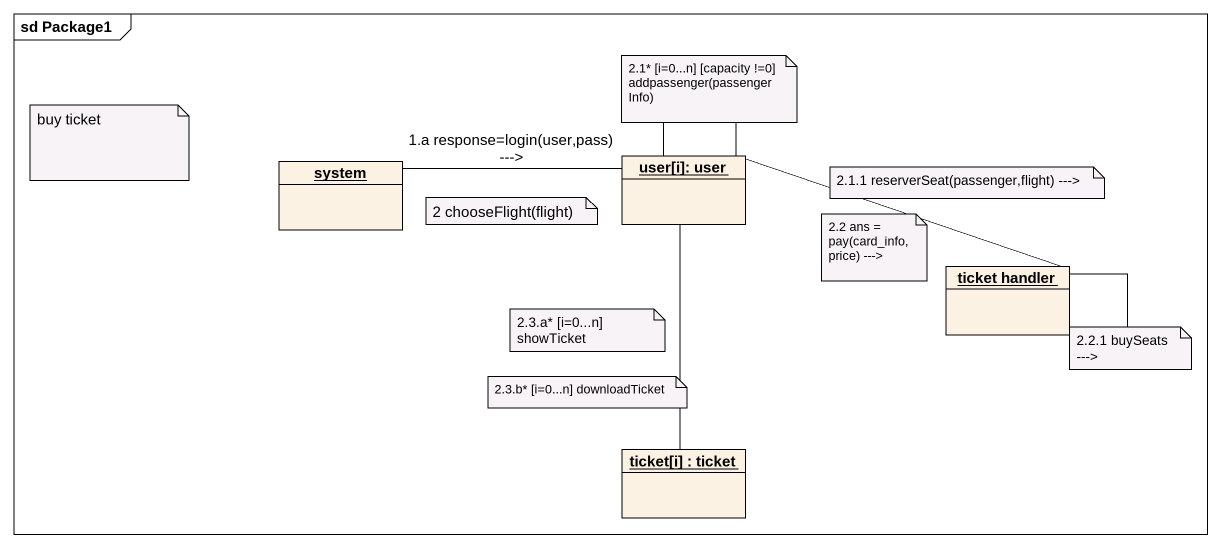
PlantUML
@startuml
mainframe sd Package1
hide circle
hide empty members
object system
object "user[i]: user" as user_i_user
object "ticket handler" as ticket_handler
object "ticket[i] : ticket" as ticket_i_ticket
system -right- user_i_user : 1.a response=login(user,pass) --->
user_i_user -- user_i_user
user_i_user -right- ticket_handler
user_i_user -- ticket_i_ticket
ticket_handler -- ticket_handler
note as N1
  2.1* [i=0...n] [capacity !=0] addpassenger(passengerInfo)
end note
note as N2
  buy ticket
end note
note as N3
  2.1.1 reserverSeat(passenger,flight) --->
end note
note as N4
  2 chooseFlight(flight)
end note
note as N5
  2.2 ans = pay(card_info,price) --->
end note
note as N6
  2.3.a* [i=0...n] showTicket
end note
note as N7
  2.3.b* [i=0...n] downloadTicket
end note
note as N8
  2.2.1 buySeats --->
end note
@enduml
